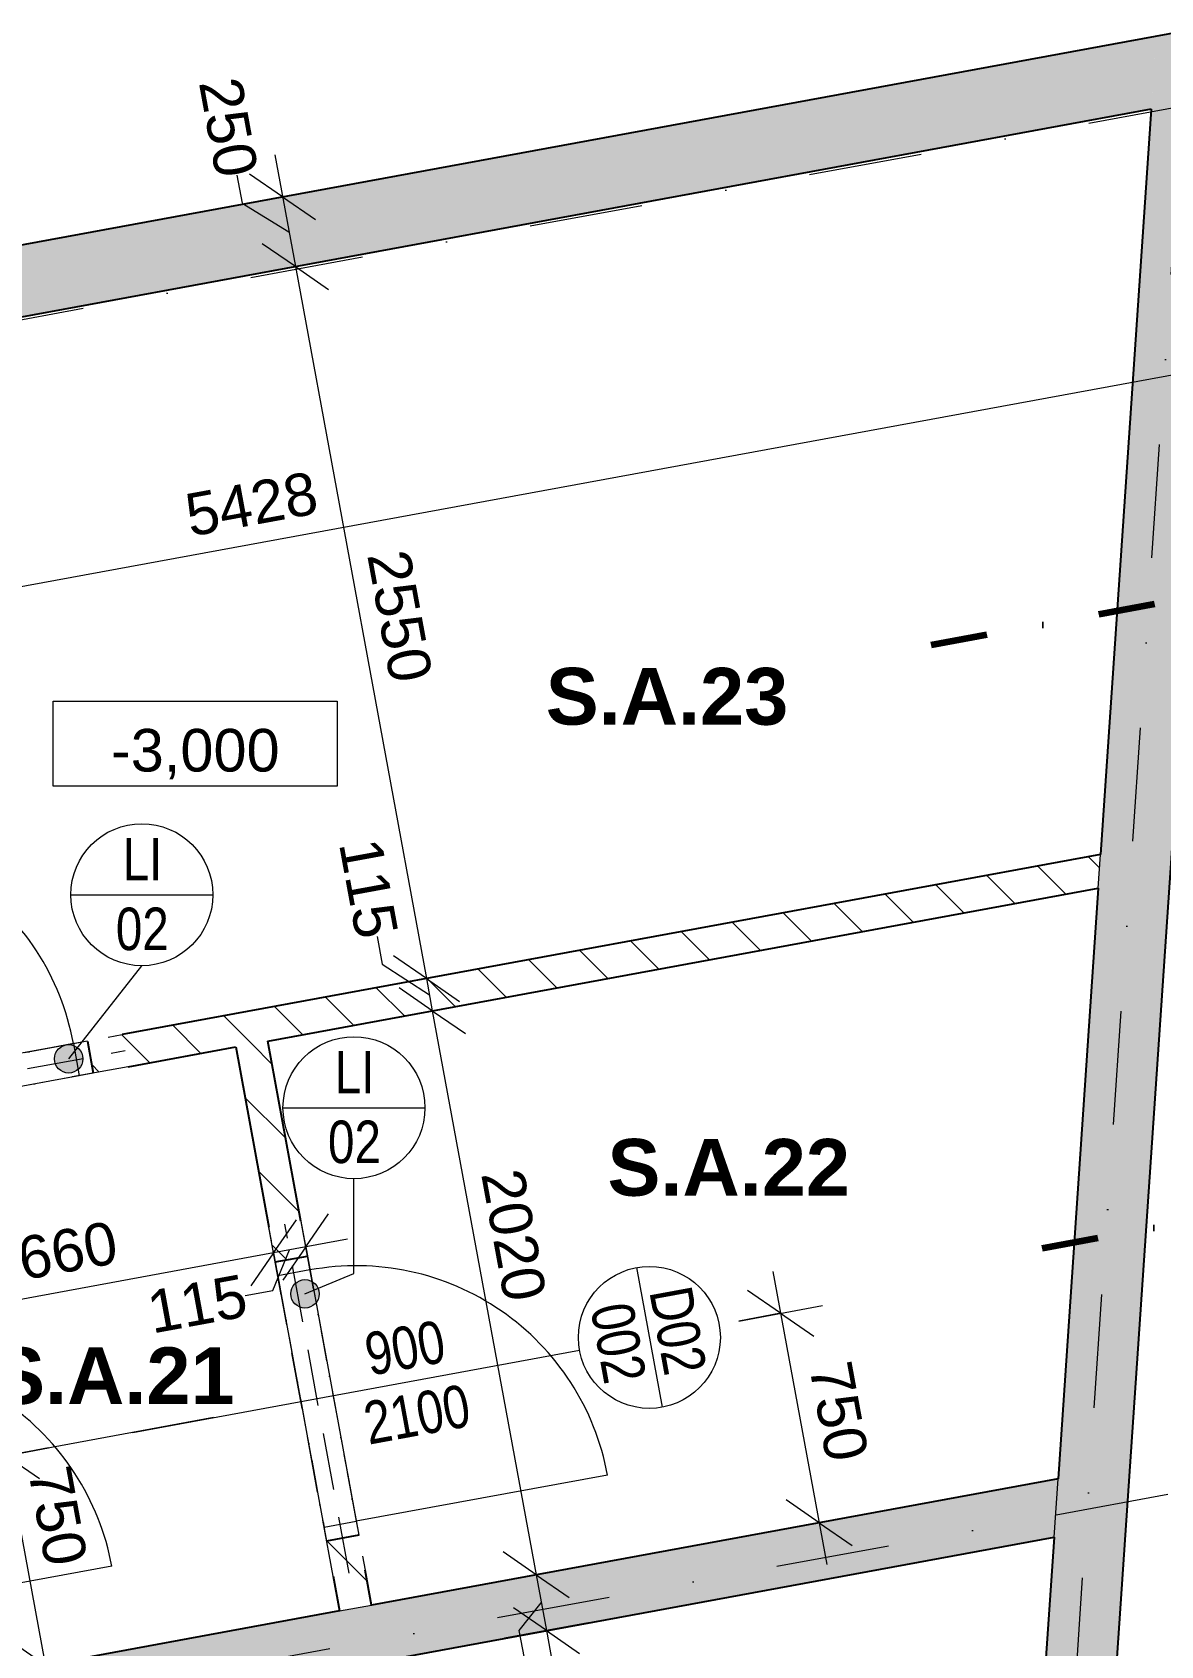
# Model space of a CAD drawing. Header units: millimetres. Extents: x -45523 to 44975, y -3459 to 74573.
# Drawn here: x 18019 to 21993, y 10485 to 16168 of the extents above; entities that cross this region are included whole.
import ezdxf

# ---------------------------------------------------------------- set-up
doc = ezdxf.new("R2010")
doc.units = ezdxf.units.MM
for name, pattern in [('HA_Dash_3mm-S1mm', [300, 200, -100]), ('HA_DashDot_10mm-S3mm', [1000, 400, -300, 0, -300]), ('HA_DashDot_2_2mm-S0_6mm', [220, 100, -60, 0, -60]), ('HA_DashDot_6mm-S2mm', [600, 200, -200, 0, -200])]:
    doc.linetypes.add(name, pattern=pattern)
for name, color, linetype, lineweight in [('A-____-____-DIMS', 9, 'Continuous', 5), ('A-____-____-DIMS-100', 9, 'Continuous', 5), ('A-AREA-____-IDEN', 9, 'Continuous', 9), ('A-DOOR-____-IDEN', 9, 'Continuous', 9), ('A-DOOR-____-MCUT', 9, 'HA_DashDot_2_2mm-S0_6mm', 9), ('A-DOOR-____-OTLN', 9, 'Continuous', 9), ('A-DOOR-FRAM-MCUT', 9, 'Continuous', 9), ('A-GENM-____-HDLN', 9, 'HA_Dash_3mm-S1mm', 9), ('A-GENM-____-IDEN', 9, 'Continuous', 9), ('A-GENM-____-OTLN', 9, 'Continuous', 9), ('A-WALL-____-MCUT', 9, 'Continuous', 9), ('A-WALL-____-PATT', 9, 'Continuous', 25), ('G-____-____-DIMS', 9, 'Continuous', 5), ('G-____-____-SYMB', 9, 'Continuous', 5), ('I-WALL-____-MCUT', 9, 'Continuous', 25), ('S-GRID-____-OTLN', 9, 'Continuous', 5)]:
    doc.layers.add(name, color=color, linetype=linetype, lineweight=lineweight)
doc.styles.add('Arial_2', font='arial.ttf', dxfattribs={"height": 150})
doc.styles.add('Arial_3', font='arial.ttf', dxfattribs={"width": 0.8, "height": 150})
doc.styles.add('Arial_B', font='arialbd.ttf', dxfattribs={"height": 200})
doc.dimstyles.new('Inner_Dimensions', dxfattribs={"dimscale": 304.8, "dimtxt": 153.03891, "dimasz": 0.656168, "dimexe": 0.492126, "dimexo": 0.0625, "dimgap": 0.065617, "dimtad": 1, "dimdec": 0, "dimzin": 0, "dimdsep": 46, "dimtxsty": 'Arial_2', "dimblk1": 'OBLIQUE', "dimblk2": 'OBLIQUE', "dimsah": 1, "dimcen": 0.09, "dimdle": 0.492126, "dimazin": 0, "dimtfac": 1, "dimtdec": 4, "dimtix": 1, "dimtmove": 0, "dimatfit": 3, "dimfxl": 0.492126, "dimfxlon": 1, "dimtvp": 1, "dimtolj": 1, "dimtzin": 0, "dimlwd": 9, "dimlwe": 9, "dimarcsym": 2})
doc.dimstyles.new('Inner_Dimensions_1', dxfattribs={"dimscale": 304.8, "dimtxt": 153.03891, "dimasz": 0.656168, "dimexe": 0.492126, "dimexo": 0.0625, "dimgap": 0.065617, "dimtad": 1, "dimdec": 0, "dimzin": 0, "dimdsep": 46, "dimtxsty": 'Arial_2', "dimblk1": 'OBLIQUE', "dimblk2": 'OBLIQUE', "dimsah": 1, "dimcen": 0.09, "dimdle": 0.492126, "dimazin": 0, "dimtfac": 1, "dimtdec": 4, "dimtix": 1, "dimtmove": 1, "dimatfit": 3, "dimfxl": 0.492126, "dimfxlon": 1, "dimtvp": 1, "dimtolj": 1, "dimtzin": 0, "dimlwd": 9, "dimlwe": 9, "dimarcsym": 2})
doc.dimstyles.new('Inner_Dimensions_2', dxfattribs={"dimscale": 304.8, "dimtxt": 153.03891, "dimasz": 0.656168, "dimexe": 0.492126, "dimexo": 0.0625, "dimgap": 0.065617, "dimtad": 1, "dimdec": 0, "dimzin": 0, "dimdsep": 46, "dimtxsty": 'Arial_2', "dimblk1": 'OBLIQUE', "dimblk2": 'OBLIQUE', "dimsah": 1, "dimcen": 0.09, "dimdle": 0.492126, "dimazin": 0, "dimtfac": 1, "dimtdec": 4, "dimtix": 1, "dimtmove": 2, "dimatfit": 3, "dimfxl": 0.492126, "dimfxlon": 1, "dimtvp": 1, "dimtolj": 1, "dimtzin": 0, "dimlwd": 9, "dimlwe": 9, "dimarcsym": 2})
pattern_1 = [(135, (0, 0), (-106.066, -106.066), [])]

# ---------------------------------------------------------------- blocks, each defined once
blk = doc.blocks.new('HA_DR_Single_Swing_Solid - In_900x2100_SKLEP-2273781-1PP_GARAZ')
at = {"layer": 'A-DOOR-____-MCUT'}
for p, q in [((-450, 57.5), (450, 57.5)), ((-450, -57.5), (450, -57.5))]:
    blk.add_line(p, q, dxfattribs=at)
at = {"layer": 'A-DOOR-____-OTLN', "lineweight": 5}
blk.add_line((450, 957.5), (450, 57.5), dxfattribs=at)
at = {"layer": 'A-DOOR-____-OTLN'}
for p, q in [((-500, 57.5), (500, 57.5)), ((-500, -57.5), (500, -57.5))]:
    blk.add_line(p, q, dxfattribs=at)
at = {"layer": 'A-DOOR-____-OTLN', "lineweight": 5}
blk.add_arc((450, 57.5), 900, 90, 180, dxfattribs=at)
at = {"layer": 'A-DOOR-FRAM-MCUT'}
for p, q in [((-450, 57.5), (-450, -57.5)), ((450, -57.5), (450, 57.5))]:
    blk.add_line(p, q, dxfattribs=at)
blk = doc.blocks.new('HA_DR_Single_Swing_Solid - In_900x2100_SKLEP-2273783-1PP_GARAZ')
at = {"layer": 'A-DOOR-____-MCUT'}
for p, q in [((-450, 57.5), (450, 57.5)), ((-450, -57.5), (450, -57.5))]:
    blk.add_line(p, q, dxfattribs=at)
at = {"layer": 'A-DOOR-____-OTLN'}
for p, q in [((-500, 57.5), (500, 57.5)), ((-500, -57.5), (500, -57.5))]:
    blk.add_line(p, q, dxfattribs=at)
at = {"layer": 'A-DOOR-____-OTLN', "lineweight": 5}
blk.add_line((450, -957.5), (450, -57.5), dxfattribs=at)
blk.add_arc((450, -57.5), 900, 180, 270, dxfattribs=at)
at = {"layer": 'A-DOOR-FRAM-MCUT'}
for p, q in [((-450, -57.5), (-450, 57.5)), ((450, 57.5), (450, -57.5))]:
    blk.add_line(p, q, dxfattribs=at)
blk = doc.blocks.new('HA_DR_Single_Swing_Solid - In_900x2100_SKLEP D03-2323124-1PP_GARAZ')
at = {"layer": 'A-DOOR-____-MCUT'}
for p, q in [((-450, 57.5), (450, 57.5)), ((-450, -57.5), (450, -57.5))]:
    blk.add_line(p, q, dxfattribs=at)
at = {"layer": 'A-DOOR-____-OTLN', "lineweight": 5}
blk.add_line((450, 957.5), (450, 57.5), dxfattribs=at)
at = {"layer": 'A-DOOR-____-OTLN'}
for p, q in [((-500, 57.5), (500, 57.5)), ((-500, -57.5), (500, -57.5))]:
    blk.add_line(p, q, dxfattribs=at)
at = {"layer": 'A-DOOR-____-OTLN', "lineweight": 5}
blk.add_arc((450, 57.5), 900, 90, 180, dxfattribs=at)
at = {"layer": 'A-DOOR-FRAM-MCUT'}
for p, q in [((-450, 57.5), (-450, -57.5)), ((450, -57.5), (450, 57.5))]:
    blk.add_line(p, q, dxfattribs=at)
blk = doc.blocks.new('TB_Porotherm KP11_5_1250mm - TB_Porotherm KP11_5_1250mm-2113159-1PP_GARAZ')
at = {"layer": 'A-GENM-____-HDLN'}
for p, q in [((-625, 57.5), (625, 57.5)), ((-625, 0), (625, 0)), ((625, -57.5), (-625, -57.5))]:
    blk.add_line(p, q, dxfattribs=at)
blk = doc.blocks.new('HA_TAG_Door_TypeMark_wDimensions - Scale100_Left with Bouble-921058-1PP_GARAZ')
at = {"layer": 'A-DOOR-____-IDEN'}
for p, q in [((-2.5, 13.5), (2.5, 13.5)), ((0, -5), (0, 11))]:
    blk.add_line(p, q, dxfattribs=at)
blk.add_circle((0, 13.5), 2.5, dxfattribs=at)
blk = doc.blocks.new('DIMBLOCK321-1PP_GARAZ')
at = {"layer": 'A-____-____-DIMS-100', "lineweight": 9}
for p, q in [((22100.4, 15126.3), (22154.7, 14831.2)), ((22127.5, 14978.8), (22100.4, 15126.3)), ((22127.5, 14978.8), (22207.8, 15095.2)), ((16789.1, 13996.4), (22275, 15005.9)), ((22127.5, 14978.8), (22047.3, 14862.3)), ((16762, 14143.9), (16816.3, 13848.8)), ((16789.1, 13996.4), (16762, 14143.9)), ((16789.1, 13996.4), (16869.4, 14112.8)), ((16789.1, 13996.4), (16708.9, 13879.9))]:
    blk.add_line(p, q, dxfattribs=at)
at = {"layer": 'A-____-____-DIMS-100', "color": 0, "lineweight": 9, "insert": (18547.8, 14538.3), "char_height": 150, "width": 553.765, "attachment_point": 1, "rotation": 10.4271, "line_spacing_factor": 0.941778, "style": 'Arial_2'}
blk.add_mtext('5428', dxfattribs=at)
blk = doc.blocks.new('_Oblique')
at = {"color": 0, "linetype": 'ByBlock', "lineweight": -2}
blk.add_line((-0.5, -0.5), (0.5, 0.5), dxfattribs=at)
blk = doc.blocks.new('DIMBLOCK352-1PP_GARAZ')
at = {"layer": 'A-____-____-DIMS-100', "lineweight": 9}
for p, q in [((18872.8, 15735.5), (18945.2, 15342.1)), ((18739.5, 15664), (18757.6, 15565.6)), ((18900, 15588), (18783.5, 15668.3)), ((19047.5, 15615.2), (18752.4, 15560.9)), ((18900, 15588), (19047.5, 15615.2)), ((18900, 15588), (19016.4, 15507.8)), ((18757.6, 15565.6), (18922.6, 15465.1)), ((18945.2, 15342.1), (18828.8, 15422.4)), ((19092.7, 15369.3), (18797.7, 15315)), ((18945.2, 15342.1), (19092.7, 15369.3)), ((18945.2, 15342.1), (19061.7, 15261.9))]:
    blk.add_line(p, q, dxfattribs=at)
at = {"layer": 'A-____-____-DIMS-100', "color": 0, "lineweight": 9, "insert": (18752.6, 16018.3), "char_height": 150, "width": 415.324, "attachment_point": 1, "rotation": 280.4271, "line_spacing_factor": 0.941778, "style": 'Arial_2'}
blk.add_mtext('250', dxfattribs=at)
blk = doc.blocks.new('DIMBLOCK353-1PP_GARAZ')
at = {"layer": 'A-____-____-DIMS-100', "lineweight": 9}
for p, q in [((18945.2, 15342.1), (18828.8, 15422.4)), ((19092.7, 15369.3), (18797.7, 15315)), ((18945.2, 15342.1), (19092.7, 15369.3)), ((18945.2, 15342.1), (19406.7, 12834.3)), ((18945.2, 15342.1), (19061.7, 15261.9)), ((19406.7, 12834.3), (19290.3, 12914.5)), ((19554.2, 12861.4), (19259.2, 12807.1)), ((19406.7, 12834.3), (19554.2, 12861.4)), ((19406.7, 12834.3), (19523.2, 12754))]:
    blk.add_line(p, q, dxfattribs=at)
at = {"layer": 'A-____-____-DIMS-100', "color": 0, "lineweight": 9, "insert": (19345.4, 14354), "char_height": 150, "width": 553.765, "attachment_point": 1, "rotation": 280.4271, "line_spacing_factor": 0.941778, "style": 'Arial_2'}
blk.add_mtext('2550', dxfattribs=at)
blk = doc.blocks.new('DIMBLOCK354-1PP_GARAZ')
at = {"layer": 'A-____-____-DIMS-100', "lineweight": 9}
for p, q in [((19232.8, 12983.1), (19250.9, 12884.8)), ((19406.7, 12834.3), (19290.3, 12914.5)), ((19250.9, 12884.8), (19417.1, 12777.7)), ((19554.2, 12861.4), (19259.2, 12807.1)), ((19406.7, 12834.3), (19554.2, 12861.4)), ((19427.5, 12721.2), (19311.1, 12801.4)), ((19406.7, 12834.3), (19427.5, 12721.2)), ((19406.7, 12834.3), (19523.2, 12754)), ((19575.1, 12748.3), (19280, 12694)), ((19427.5, 12721.2), (19575.1, 12748.3)), ((19427.5, 12721.2), (19544, 12640.9))]:
    blk.add_line(p, q, dxfattribs=at)
at = {"layer": 'A-____-____-DIMS-100', "color": 0, "lineweight": 9, "insert": (19245.9, 13337.5), "char_height": 150, "width": 415.324, "attachment_point": 1, "rotation": 280.4271, "line_spacing_factor": 0.941778, "style": 'Arial_2'}
blk.add_mtext('115', dxfattribs=at)
blk = doc.blocks.new('DIMBLOCK355-1PP_GARAZ')
at = {"layer": 'A-____-____-DIMS-100', "lineweight": 9}
for p, q in [((19427.5, 12721.2), (19311.1, 12801.4)), ((19575.1, 12748.3), (19280, 12694)), ((19427.5, 12721.2), (19575.1, 12748.3)), ((19427.5, 12721.2), (19793.1, 10734.5)), ((19427.5, 12721.2), (19544, 12640.9)), ((19793.1, 10734.5), (19676.7, 10814.8)), ((19940.6, 10761.7), (19645.6, 10707.4)), ((19793.1, 10734.5), (19940.6, 10761.7)), ((19793.1, 10734.5), (19909.6, 10654.3))]:
    blk.add_line(p, q, dxfattribs=at)
at = {"layer": 'A-____-____-DIMS-100', "color": 0, "lineweight": 9, "insert": (19746.6, 12174), "char_height": 150, "width": 553.765, "attachment_point": 1, "rotation": 280.4271, "line_spacing_factor": 0.941778, "style": 'Arial_2'}
blk.add_mtext('2020', dxfattribs=at)
blk = doc.blocks.new('DIMBLOCK356-1PP_GARAZ')
at = {"layer": 'A-____-____-DIMS-100', "lineweight": 9}
for p, q in [((19793.1, 10734.5), (19676.7, 10814.8)), ((19940.6, 10761.7), (19645.6, 10707.4)), ((19793.1, 10734.5), (19940.6, 10761.7)), ((19793.1, 10734.5), (19829.3, 10537.8)), ((19793.1, 10734.5), (19909.6, 10654.3)), ((19733.7, 10538.6), (19811.2, 10636.2)), ((19829.3, 10537.8), (19712.9, 10618.1)), ((19976.8, 10565), (19681.8, 10510.7)), ((19751.8, 10440.3), (19733.7, 10538.6)), ((19829.3, 10537.8), (19976.8, 10565)), ((19829.3, 10537.8), (19945.8, 10457.6))]:
    blk.add_line(p, q, dxfattribs=at)
at = {"layer": 'A-____-____-DIMS-100', "color": 0, "lineweight": 9, "insert": (19827.5, 10454.2), "char_height": 150, "width": 415.324, "attachment_point": 1, "rotation": 280.4271, "line_spacing_factor": 0.941778, "style": 'Arial_2'}
blk.add_mtext('200', dxfattribs=at)
blk = doc.blocks.new('DIMBLOCK357-1PP_GARAZ')
at = {"layer": 'A-____-____-DIMS-100', "lineweight": 9}
for p, q in [((19829.3, 10537.8), (19712.9, 10618.1)), ((19976.8, 10565), (19681.8, 10510.7)), ((19829.3, 10537.8), (19976.8, 10565)), ((19829.3, 10537.8), (20079.1, 9180.6)), ((19829.3, 10537.8), (19945.8, 10457.6)), ((20226.6, 9207.7), (19931.5, 9153.5)), ((20079.1, 9180.6), (19962.6, 9260.9)), ((20079.1, 9180.6), (20226.6, 9207.7)), ((20079.1, 9180.6), (20195.5, 9100.4))]:
    blk.add_line(p, q, dxfattribs=at)
at = {"layer": 'A-____-____-DIMS-100', "color": 0, "lineweight": 9, "insert": (20123.6, 10125), "char_height": 150, "width": 553.765, "attachment_point": 1, "rotation": 280.4271, "line_spacing_factor": 0.941778, "style": 'Arial_2'}
blk.add_mtext('1380', dxfattribs=at)
blk = doc.blocks.new('DIMBLOCK373-1PP_GARAZ')
at = {"layer": 'A-____-____-DIMS-100', "lineweight": 9}
for p, q in [((18895.7, 11720.9), (18841.5, 12016)), ((19008.8, 11741.7), (18954.6, 12036.8)), ((18981.7, 11889.2), (19061.9, 12005.7)), ((18868.6, 11868.4), (18948.8, 11984.9)), ((18866.5, 11736.3), (18925.1, 11878.8)), ((19129.2, 11916.4), (18868.6, 11868.4)), ((18981.7, 11889.2), (18901.4, 11772.8)), ((18981.7, 11889.2), (19008.8, 11741.7)), ((18868.6, 11868.4), (18788.3, 11752)), ((18868.6, 11868.4), (18895.7, 11720.9)), ((18768.2, 11718.2), (18866.5, 11736.3))]:
    blk.add_line(p, q, dxfattribs=at)
at = {"layer": 'A-____-____-DIMS-100', "color": 0, "lineweight": 9, "insert": (18413.9, 11731.3), "char_height": 150, "width": 415.324, "attachment_point": 1, "rotation": 10.4271, "line_spacing_factor": 0.941778, "style": 'Arial_2'}
blk.add_mtext('115', dxfattribs=at)
blk = doc.blocks.new('DIMBLOCK374-1PP_GARAZ')
at = {"layer": 'A-____-____-DIMS-100', "lineweight": 9}
for p, q in [((18895.7, 11720.9), (18841.5, 12016)), ((18868.6, 11868.4), (18948.8, 11984.9)), ((18868.6, 11868.4), (17236, 11568)), ((18868.6, 11868.4), (18788.3, 11752)), ((18868.6, 11868.4), (18895.7, 11720.9)), ((17263.2, 11420.5), (17208.9, 11715.5)), ((17236, 11568), (17316.3, 11684.4)), ((17236, 11568), (17155.8, 11451.5)), ((17236, 11568), (17263.2, 11420.5))]:
    blk.add_line(p, q, dxfattribs=at)
at = {"layer": 'A-____-____-DIMS-100', "color": 0, "lineweight": 9, "insert": (17843, 11898), "char_height": 150, "width": 553.765, "attachment_point": 1, "rotation": 10.4271, "line_spacing_factor": 0.941778, "style": 'Arial_2'}
blk.add_mtext('1660', dxfattribs=at)
blk = doc.blocks.new('DIMBLOCK377-1PP_GARAZ')
at = {"layer": 'A-____-____-DIMS-100', "lineweight": 9}
for p, q in [((20626.9, 11803.1), (20816.9, 10770.4)), ((20654.1, 11655.5), (20537.6, 11735.8)), ((20506.5, 11628.4), (20801.6, 11682.7)), ((20654.1, 11655.5), (20506.5, 11628.4)), ((20654.1, 11655.5), (20770.5, 11575.3)), ((20789.8, 10917.9), (20673.3, 10998.2)), ((20937.3, 10945.1), (20642.3, 10890.8)), ((20789.8, 10917.9), (20937.3, 10945.1)), ((20789.8, 10917.9), (20906.2, 10837.7))]:
    blk.add_line(p, q, dxfattribs=at)
at = {"layer": 'A-____-____-DIMS-100', "color": 0, "lineweight": 9, "insert": (20901.8, 11495.8), "char_height": 150, "width": 415.324, "attachment_point": 1, "rotation": 280.4271, "line_spacing_factor": 0.941778, "style": 'Arial_2'}
blk.add_mtext('750', dxfattribs=at)
blk = doc.blocks.new('Spot Elevations - Generic-448778-1PP_GARAZ')
at = {"layer": 'G-____-____-DIMS', "lineweight": 9}
for p, q in [((-5, 0), (-5, 3)), ((-5, 3), (5, 3)), ((5, 3), (5, 0)), ((5, 0), (-5, 0))]:
    blk.add_line(p, q, dxfattribs=at)
blk = doc.blocks.new('HA_TAG_Door_TypeMark_wDimensions - Scale100_Right with Bouble-921054-1PP_GARAZ')
at = {"layer": 'A-DOOR-____-IDEN'}
for p, q in [((0, 5), (0, -11)), ((-2.5, -13.5), (2.5, -13.5))]:
    blk.add_line(p, q, dxfattribs=at)
blk.add_circle((0, -13.5), 2.5, dxfattribs=at)
blk = doc.blocks.new('HA_TAG_GM_Products - Generic-588599-1PP_GARAZ')
at = {"layer": 'A-GENM-____-IDEN'}
blk.add_line((-2.5, 0), (2.5, 0), dxfattribs=at)
blk.add_circle((0, 0), 2.5, dxfattribs=at)
blk = doc.blocks.new('DIMBLOCK562-1PP_GARAZ')
at = {"layer": 'A-____-____-DIMS-100', "lineweight": 9}
for p, q in [((17901.2, 11301.5), (18091.3, 10268.8)), ((17928.4, 11153.9), (17811.9, 11234.2)), ((18075.9, 11181.1), (17780.9, 11126.8)), ((17928.4, 11153.9), (18075.9, 11181.1)), ((17928.4, 11153.9), (18044.8, 11073.7)), ((18064.1, 10416.3), (17947.7, 10496.6)), ((18211.6, 10443.5), (17916.6, 10389.2)), ((18064.1, 10416.3), (18211.6, 10443.5)), ((18064.1, 10416.3), (18180.6, 10336.1))]:
    blk.add_line(p, q, dxfattribs=at)
at = {"layer": 'A-____-____-DIMS-100', "color": 0, "lineweight": 9, "insert": (18151.5, 11127.8), "char_height": 150, "width": 415.324, "attachment_point": 1, "rotation": 280.4271, "line_spacing_factor": 0.941778, "style": 'Arial_2'}
blk.add_mtext('750', dxfattribs=at)

msp = doc.modelspace()

# ---------------------------------------------------------------- hatches: boundary and pattern name
at = {"layer": 'A-GENM-____-IDEN'}
h = msp.add_hatch(color=256, dxfattribs=at)
edge = h.paths.add_edge_path()
edge.add_arc((18147, 12551.9), 50, 0, 360)
h = msp.add_hatch(color=256, dxfattribs=at)
edge = h.paths.add_edge_path()
edge.add_arc((18979.1, 11724), 50, 0, 360)
at = {"layer": 'A-WALL-____-PATT', "lineweight": 9}
for points in [[(21865.4, 10832.2), (22229.8, 16200.8), (21976.1, 16154.1), (21616, 10849.2)], [(21143, 3880.6), (21396.8, 3927.3), (21865.4, 10832.2), (21616, 10849.2), (21278.6, 5878.2)]]:
    msp.add_hatch(color=256, dxfattribs=at).paths.add_polyline_path(points)
at = {"layer": 'A-WALL-____-PATT'}
msp.add_hatch(color=256, dxfattribs=at).paths.add_polyline_path([(17721.7, 15117), (21958.6, 15896.7), (21976.1, 16154.1), (17676.5, 15362.9)])
at = {"layer": 'A-WALL-____-PATT', "lineweight": 5}
h = msp.add_hatch(dxfattribs=at)
h.set_pattern_fill('FP_2', color=256, style=0, pattern_type=2)
h.set_pattern_definition(pattern_1)
h.paths.add_polyline_path([(17102.5, 12293.3), (17250.1, 12320.4), (17229.2, 12433.5), (17081.7, 12406.4)])
h.paths.add_polyline_path([(18233.5, 12501.4), (21772.4, 13152.7), (21780.4, 13271.1), (18212.7, 12614.5)])
h = msp.add_hatch(dxfattribs=at)
h.set_pattern_fill('FP_2', color=256, style=0, pattern_type=2)
h.set_pattern_definition(pattern_1)
h.paths.add_polyline_path([(19100.7, 10607.1), (19213.8, 10627.9), (19168.6, 10873.8), (19055.5, 10853)])
h.paths.add_polyline_path([(18874.5, 11836.4), (18987.6, 11857.3), (18848.2, 12614.5), (18735.1, 12593.7)])
at = {"layer": 'A-WALL-____-PATT', "lineweight": 9}
h = msp.add_hatch(color=256, dxfattribs=at)
h.paths.add_polyline_path([(6740.1, 8129.1), (10501.9, 8821.4), (10465.7, 9018.1), (6703.9, 8325.8)])
h.paths.add_polyline_path([(11485.4, 9002.3), (16284.8, 9885.5), (16248.6, 10082.2), (11449.2, 9199)])
h.paths.add_polyline_path([(17268.3, 10066.5), (21617.2, 10866.8), (21631.2, 11072.8), (17232.1, 10263.2)])

# ---------------------------------------------------------------- linework, layer by layer
at = {"layer": 'A-GENM-____-IDEN'}
for p, q in [((18147, 12551.9), (18404.6, 12879.8)), ((19151.7, 11795.6), (19151.7, 12129.6)), ((18979.1, 11724), (19151.7, 11795.6))]:
    msp.add_line(p, q, dxfattribs=at)
for centre in [(18147, 12551.9), (18979.1, 11724)]:
    msp.add_circle(centre, 50, dxfattribs=at)
at = {"layer": 'A-WALL-____-MCUT', "lineweight": 25}
for p, q in [((7453.1, 13481.5), (22229.8, 16200.8)), ((21379.3, 3669.9), (22229.8, 16200.8)), ((21958.6, 15896.7), (16620.2, 14914.3)), ((21958.6, 15896.7), (21780.4, 13271.1)), ((21772.4, 13152.7), (21631.2, 11072.8)), ((21617.2, 10866.8), (21520.8, 9445.9))]:
    msp.add_line(p, q, dxfattribs=at)
at = {"layer": 'A-WALL-____-MCUT'}
for p, q in [((21772.4, 13152.7), (21780.4, 13271.1)), ((21617.2, 10866.8), (21631.2, 11072.8)), ((19100.7, 10607.1), (19213.8, 10627.9))]:
    msp.add_line(p, q, dxfattribs=at)
at = {"layer": 'G-____-____-SYMB', "linetype": 'HA_DashDot_6mm-S2mm', "lineweight": 100}
for p, q in [((23151.2, 14370.6), (21006.7, 13975.9)), ((23542.2, 12246.3), (21397.6, 11851.6))]:
    msp.add_line(p, q, dxfattribs=at)
at = {"layer": 'I-WALL-____-MCUT'}
for p, q in [((21780.4, 13271.1), (18335.7, 12637.2)), ((18848.2, 12614.5), (21772.4, 13152.7)), ((18212.7, 12614.5), (18233.5, 12501.4)), ((18356.5, 12524.1), (18735.1, 12593.7)), ((18735.1, 12593.7), (18851.9, 11959.4)), ((18965, 11980.2), (18848.2, 12614.5)), ((18874.5, 11836.4), (18987.6, 11857.3)), ((21631.2, 11072.8), (19213.8, 10627.9)), ((17602.7, 10128.1), (21617.2, 10866.8)), ((19168.6, 10873.8), (19055.5, 10853)), ((19213.8, 10627.9), (19191.2, 10750.8)), ((19078.1, 10730), (19100.7, 10607.1)), ((19100.7, 10607.1), (17468.1, 10306.7))]:
    msp.add_line(p, q, dxfattribs=at)
at = {"layer": 'S-GRID-____-OTLN', "linetype": 'HA_DashDot_10mm-S3mm', "lineweight": 9}
for p, q in [((21148.9, 2342.8), (22095.9, 16295.3)), ((22132.8, 15918.6), (-3972, 11114.7)), ((23001.5, 11197.8), (-4917.8, 6060))]:
    msp.add_line(p, q, dxfattribs=at)

# ---------------------------------------------------------------- block references
at = {"layer": 'A-DOOR-____-IDEN'}
for name, p, xscale, yscale, zscale, rotation in [('HA_TAG_Door_TypeMark_wDimensions - Scale100_Left with Bouble-921058-1PP_GARAZ', (17760.9, 12306.9), 99.99999999999993, 99.99999999999993, 99.99999999999993, 10.42708866108189), ('HA_TAG_Door_TypeMark_wDimensions - Scale100_Left with Bouble-921058-1PP_GARAZ', (18864.2, 11326.2), 99.99999999999991, 99.99999999999991, 99.99999999999991, 280.427088661082), ('HA_TAG_Door_TypeMark_wDimensions - Scale100_Right with Bouble-921054-1PP_GARAZ', (18165.1, 11197.5), 99.99999999999991, 99.99999999999991, 99.99999999999991, 280.427088661082)]:
    msp.add_blockref(name, p, dxfattribs=dict(at, xscale=xscale, yscale=yscale, zscale=zscale, rotation=rotation))
at = {"layer": 'A-DOOR-____-OTLN'}
for name, p, rotation in [('HA_DR_Single_Swing_Solid - In_900x2100_SKLEP-2273783-1PP_GARAZ', (17731.4, 12467.5), 190.4270886610819), ('HA_DR_Single_Swing_Solid - In_900x2100_SKLEP-2273781-1PP_GARAZ', (19021.5, 11355.1), 280.4270886610819), ('HA_DR_Single_Swing_Solid - In_900x2100_SKLEP D03-2323124-1PP_GARAZ', (17275.8, 11033.9), 280.4270886610819)]:
    msp.add_blockref(name, p, dxfattribs=dict(at, rotation=rotation))
at = {"layer": 'A-GENM-____-IDEN', "xscale": 99.99999999999993, "yscale": 99.99999999999993, "zscale": 99.99999999999993}
for p in [(18404.6, 13129.8), (19151.7, 12379.6)]:
    msp.add_blockref('HA_TAG_GM_Products - Generic-588599-1PP_GARAZ', p, dxfattribs=at)
at = {"layer": 'A-GENM-____-OTLN'}
for p, rotation in [((17731.4, 12467.5), 10.42708866108175), ((19021.5, 11355.1), 100.4270886610817)]:
    msp.add_blockref('TB_Porotherm KP11_5_1250mm - TB_Porotherm KP11_5_1250mm-2113159-1PP_GARAZ', p, dxfattribs=dict(at, rotation=rotation))
at = {"layer": 'G-____-____-DIMS', "lineweight": 9, "xscale": 99.99999999999993, "yscale": 99.99999999999993, "zscale": 99.99999999999993}
msp.add_blockref('Spot Elevations - Generic-448778-1PP_GARAZ', (18591.9, 13512), dxfattribs=at)

# ---------------------------------------------------------------- texts
at = {"layer": 'A-AREA-____-IDEN', "lineweight": 5, "char_height": 200, "width": 1058.227, "attachment_point": 1, "style": 'Arial_B'}
for s, insert in [('S.A.23', (19827.1, 13928.9)), ('S.A.22', (20044.4, 12269.6)), ('S.A.21', (17877.4, 11535.6))]:
    msp.add_mtext(s, dxfattribs=dict(at, insert=insert))
at = {"layer": 'A-DOOR-____-IDEN', "lineweight": 5, "char_height": 150, "attachment_point": 1, "style": 'Arial_3'}
for s, insert, width, rotation in [('D02', (20338.8, 11759.7), 378.396, 280.4271), ('002', (20131.7, 11702.2), 346.329, 280.4271), ('900', (19180.1, 11582.8), 346.329, 10.4271), ('2100', (19176.4, 11340), 461.772, 10.4271)]:
    msp.add_mtext(s, dxfattribs=dict(at, insert=insert, width=width, rotation=rotation))
at = {"layer": 'A-GENM-____-IDEN', "lineweight": 5, "char_height": 150, "attachment_point": 1, "style": 'Arial_3'}
for s, insert, width in [('LI', (18337, 13330), 173.164), ('02', (18313, 13084.6), 230.886), ('LI', (19084.1, 12579.9), 173.164), ('02', (19060.1, 12334.4), 230.886)]:
    msp.add_mtext(s, dxfattribs=dict(at, insert=insert, width=width))

# ---------------------------------------------------------------- dimensions: what is measured, and where the dimension line sits
at = {"layer": 'A-____-____-DIMS', "lineweight": 9}
for base, p1, p2, angle, dimstyle, override, picture, middle, turn in [((18945.2, 15342.1), (19047.5, 15615.2), (19092.7, 15369.3), 280.4271, 'Inner_Dimensions_1', {"dimpost": '<>', "dimfxl": 250}, 'DIMBLOCK352-1PP_GARAZ', (18691.8, 15796), 280.4271), ((22127.5, 14978.8), (16762, 14143.9), (22100.4, 15126.3), 10.4271, 'Inner_Dimensions_2', {"dimpost": '<>', "dimfxl": 5428.022851}, 'DIMBLOCK321-1PP_GARAZ', (18838.2, 14490.1), 10.4271), ((19427.5, 12721.2), (19554.2, 12861.4), (19575.1, 12748.3), 280.4271, 'Inner_Dimensions_1', {"dimpost": '<>', "dimfxl": 115}, 'DIMBLOCK354-1PP_GARAZ', (19185.1, 13115.1), 280.4271), ((19793.1, 10734.5), (19575.1, 12748.3), (19940.6, 10761.7), 280.4271, 'Inner_Dimensions_2', {"dimpost": '<>', "dimfxl": 2020}, 'DIMBLOCK355-1PP_GARAZ', (19698.3, 11883.6), 280.4271), ((17236, 11568), (18895.7, 11720.9), (17263.2, 11420.5), 10.4271, 'Inner_Dimensions_2', {"dimpost": '<>', "dimfxl": 1660}, 'DIMBLOCK374-1PP_GARAZ', (18133.4, 11849.8), 10.4271), ((18868.6, 11868.4), (19008.8, 11741.7), (18895.7, 11720.9), 10.4271, 'Inner_Dimensions_1', {"dimpost": '<>', "dimfxl": 115}, 'DIMBLOCK373-1PP_GARAZ', (18636.2, 11670.6), 10.4271), ((18064.1, 10416.3), (18075.9, 11181.1), (18211.6, 10443.5), 280.4271, 'Inner_Dimensions_2', {"dimpost": '<>', "dimfxl": 750}, 'DIMBLOCK562-1PP_GARAZ', (18090.8, 10905.4), 280.4271), ((19829.3, 10537.8), (19940.6, 10761.7), (19976.8, 10565), 280.4271, 'Inner_Dimensions_1', {"dimpost": '<>', "dimfxl": 200}, 'DIMBLOCK356-1PP_GARAZ', (19766.7, 10231.9), 280.4271)]:
    dim = msp.add_linear_dim(base=base, p1=p1, p2=p2, angle=angle, dimstyle=dimstyle, override=override, dxfattribs=at)
    dim.commit()
    dim.dimension.update_dxf_attribs({"geometry": picture, "text_midpoint": middle, "dimtype": 160, "text_rotation": turn})
for base, p1, p2, override, picture, middle in [((19406.7, 12834.3), (19092.7, 15369.3), (19554.2, 12861.4), {"dimpost": '<>', "dimfxl": 2550}, 'DIMBLOCK353-1PP_GARAZ', (19271, 14105.7)), ((20789.8, 10917.9), (20506.5, 11628.4), (20937.3, 10945.1), {"dimpost": '<>', "dimfxl": 807.774721}, 'DIMBLOCK377-1PP_GARAZ', (20816.9, 11304.2)), ((20079.1, 9180.6), (19976.8, 10565), (20226.6, 9207.7), {"dimpost": '<>', "dimfxl": 1380}, 'DIMBLOCK357-1PP_GARAZ', (20049.2, 9876.7))]:
    dim = msp.add_linear_dim(base=base, p1=p1, p2=p2, angle=280.4271, dimstyle='Inner_Dimensions', override=override, dxfattribs=at)
    dim.commit()
    dim.dimension.update_dxf_attribs({"geometry": picture, "text_midpoint": middle})

# ---------------------------------------------------------------- next in the draw order: texts
at = {"layer": 'G-____-____-DIMS', "lineweight": 9, "insert": (18295.8, 13713.8), "char_height": 150, "width": 710.695, "attachment_point": 1, "line_spacing_factor": 0.941778, "style": 'Arial_2', "bg_fill": 3, "box_fill_scale": 1.25, "bg_fill_color": 256, "bg_fill_true_color": 13158600, "bg_fill_transparency": 0}
msp.add_mtext('-3,000', dxfattribs=at)

doc.saveas('drawing.dxf')
